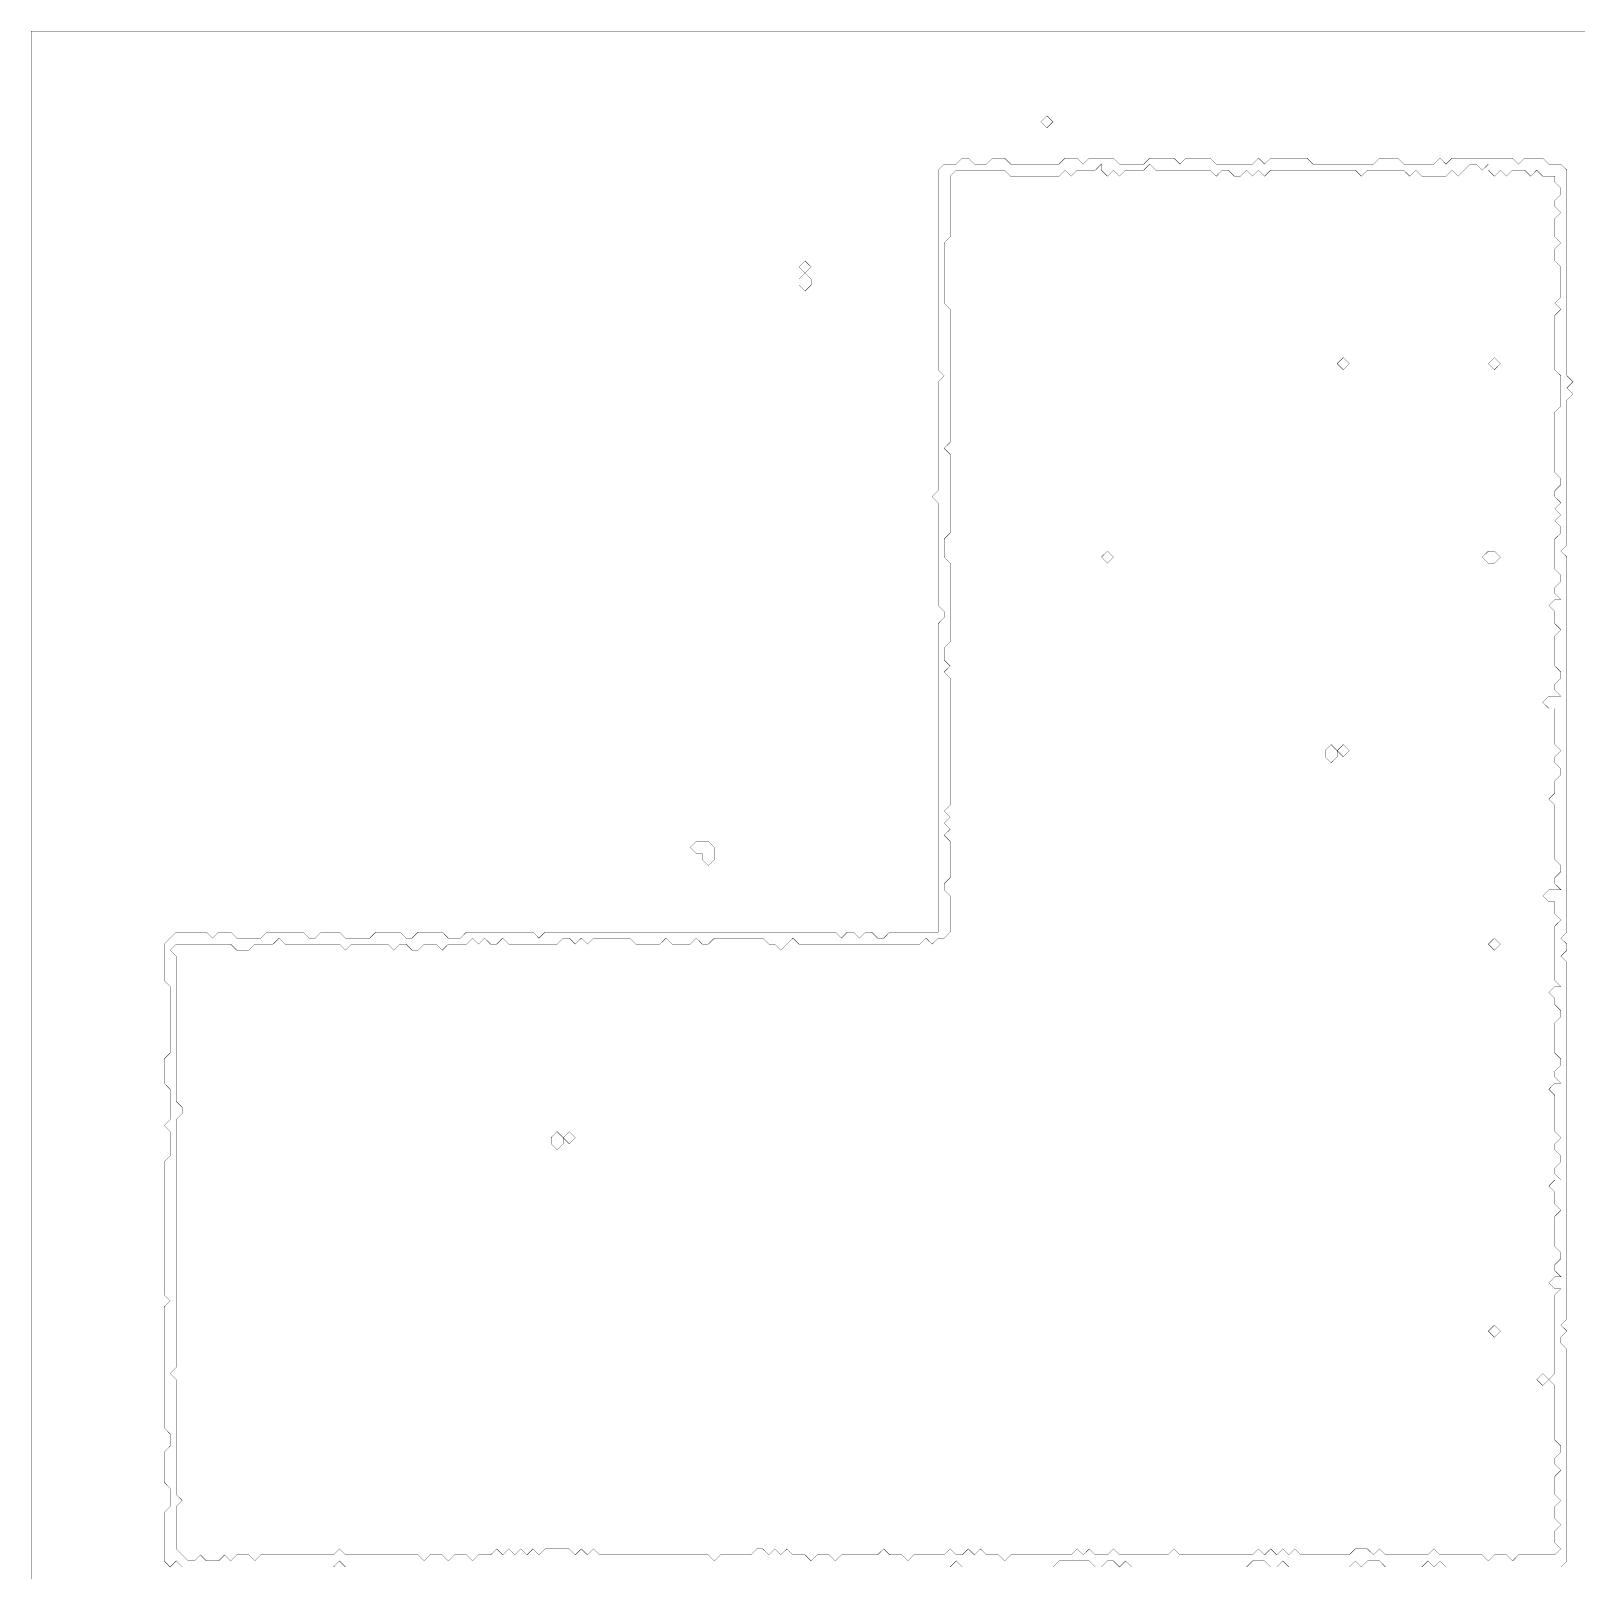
# Model space of a CAD drawing. Header units: metres. Extents: x 0 to 5298, y -5298 to 0.
# Drawn here: x 0 to 2654, y -2644 to 0 of the extents above; entities that cross this region are included whole.
import ezdxf

# ---------------------------------------------------------------- set-up
doc = ezdxf.new("R2010")
doc.units = ezdxf.units.M
for name, color, linetype in [('conductor', 1, 'Continuous'), ('dielectric', 8, 'Continuous'), ('substrate', 5, 'Continuous')]:
    doc.layers.add(name, color=color, linetype=linetype)

msp = doc.modelspace()

# ---------------------------------------------------------------- linework, layer by layer
at = {"layer": 'conductor', "const_width": 0.5}
for points in [[(1835, -228.1), (1824.6, -238.4), (1814.3, -238.4), (1803.9, -238.4), (1793.5, -238.4), (1783.2, -248.8), (1772.8, -238.4), (1762.4, -248.8), (1752.1, -248.8), (1741.7, -248.8), (1731.3, -248.8), (1721, -248.8), (1710.6, -248.8), (1700.2, -248.8), (1689.9, -248.8), (1679.5, -248.8), (1669.1, -238.4), (1658.8, -238.4), (1648.4, -238.4), (1638, -238.4), (1627.6, -238.4), (1617.3, -238.4), (1606.9, -238.4), (1596.5, -238.4), (1586.2, -238.4), (1575.8, -248.8), (1575.8, -259.2), (1575.8, -269.5), (1575.8, -279.9), (1575.8, -290.3), (1575.8, -300.6), (1575.8, -311), (1575.8, -321.4), (1575.8, -331.8), (1575.8, -342.1), (1575.8, -352.5), (1565.4, -362.9), (1565.4, -373.2), (1565.4, -383.6), (1565.4, -394), (1565.4, -404.3), (1565.4, -414.7), (1565.4, -425.1), (1565.4, -435.4), (1565.4, -445.8), (1565.4, -456.2), (1565.4, -466.5), (1575.8, -476.9), (1575.8, -487.3), (1575.8, -497.6), (1575.8, -508), (1575.8, -518.4), (1575.8, -528.7), (1575.8, -539.1), (1575.8, -549.5), (1575.8, -559.8), (1575.8, -570.2), (1575.8, -580.6), (1575.8, -590.9), (1575.8, -601.3), (1575.8, -611.7), (1575.8, -622), (1575.8, -632.4), (1575.8, -642.8), (1575.8, -653.1), (1575.8, -663.5), (1575.8, -673.9), (1575.8, -684.2), (1575.8, -694.6), (1575.8, -705), (1565.4, -715.3), (1575.8, -725.7), (1575.8, -736.1), (1575.8, -746.4), (1575.8, -756.8), (1575.8, -767.2), (1575.8, -777.5), (1575.8, -787.9), (1575.8, -798.3), (1575.8, -808.6), (1575.8, -819), (1575.8, -829.4), (1575.8, -839.7), (1575.8, -850.1), (1575.8, -860.5), (1565.4, -870.8), (1565.4, -881.2), (1565.4, -891.6), (1565.4, -901.9), (1575.8, -912.3), (1575.8, -922.7), (1575.8, -933), (1575.8, -943.4), (1575.8, -953.8), (1575.8, -964.1), (1575.8, -974.5), (1575.8, -984.9), (1575.8, -995.2), (1575.8, -1005.6), (1575.8, -1016), (1575.8, -1026.4), (1575.8, -1036.7), (1575.8, -1047.1), (1565.4, -1057.5), (1565.4, -1067.8), (1565.4, -1078.2), (1575.8, -1088.6), (1565.4, -1098.9), (1575.8, -1109.3), (1575.8, -1119.7), (1575.8, -1130), (1575.8, -1140.4), (1575.8, -1150.8), (1575.8, -1161.1), (1575.8, -1171.5), (1575.8, -1181.9), (1575.8, -1192.2), (1575.8, -1202.6), (1575.8, -1213), (1575.8, -1223.3), (1575.8, -1233.7), (1575.8, -1244.1), (1575.8, -1254.4), (1575.8, -1264.8), (1575.8, -1275.2), (1575.8, -1285.5), (1575.8, -1295.9), (1575.8, -1306.3), (1575.8, -1316.6), (1575.8, -1327), (1565.4, -1337.4), (1575.8, -1347.7), (1565.4, -1358.1), (1575.8, -1368.5), (1565.4, -1378.8), (1575.8, -1389.2), (1575.8, -1399.6), (1575.8, -1409.9), (1575.8, -1420.3), (1575.8, -1430.7), (1575.8, -1441), (1575.8, -1451.4), (1565.4, -1461.8), (1565.4, -1472.1), (1575.8, -1482.5), (1575.8, -1492.9), (1575.8, -1503.2), (1575.8, -1513.6), (1575.8, -1524), (1575.8, -1534.3), (1575.8, -1544.7), (1565.4, -1555.1), (1555.1, -1555.1), (1544.7, -1565.4), (1534.3, -1555.1), (1524, -1565.4), (1513.6, -1565.4), (1503.2, -1565.4), (1492.9, -1565.4), (1482.5, -1565.4), (1472.1, -1565.4), (1461.8, -1565.4), (1451.4, -1565.4), (1441, -1565.4), (1430.7, -1565.4), (1420.3, -1565.4), (1409.9, -1565.4), (1399.6, -1565.4), (1389.2, -1565.4), (1378.8, -1565.4), (1368.5, -1565.4), (1358.1, -1565.4), (1347.7, -1565.4), (1337.4, -1565.4), (1327, -1565.4), (1316.6, -1565.4), (1306.3, -1555.1), (1295.9, -1565.4), (1285.5, -1575.8), (1275.2, -1565.4), (1264.8, -1565.4), (1254.4, -1555.1), (1244.1, -1555.1), (1233.7, -1555.1), (1223.3, -1555.1), (1213, -1555.1), (1202.6, -1555.1), (1192.2, -1555.1), (1181.9, -1555.1), (1171.5, -1555.1), (1161.1, -1565.4), (1150.8, -1565.4), (1140.4, -1555.1), (1130, -1565.4), (1119.7, -1565.4), (1109.3, -1565.4), (1098.9, -1565.4), (1088.6, -1555.1), (1078.2, -1565.4), (1067.8, -1565.4), (1057.5, -1565.4), (1047.1, -1565.4), (1036.7, -1565.4), (1026.4, -1555.1), (1016, -1555.1), (1005.6, -1555.1), (995.2, -1555.1), (984.9, -1555.1), (974.5, -1555.1), (964.1, -1555.1), (953.8, -1565.4), (943.4, -1555.1), (933, -1565.4), (922.7, -1555.1), (912.3, -1555.1), (901.9, -1565.4), (891.6, -1565.4), (881.2, -1565.4), (870.8, -1565.4), (860.5, -1565.4), (850.1, -1565.4), (839.7, -1565.4), (829.4, -1565.4), (819, -1565.4), (808.6, -1555.1), (798.3, -1565.4), (787.9, -1565.4), (777.5, -1555.1), (767.2, -1565.4), (756.8, -1555.1), (746.4, -1565.4), (736.1, -1565.4), (725.7, -1565.4), (715.3, -1565.4), (705, -1575.8), (694.6, -1565.4), (684.2, -1565.4), (673.9, -1565.4), (663.5, -1575.8), (653.1, -1575.8), (642.8, -1565.4), (632.4, -1565.4), (622, -1575.8), (611.7, -1565.4), (601.3, -1565.4), (590.9, -1565.4), (580.6, -1565.4), (570.2, -1565.4), (559.8, -1565.4), (549.5, -1565.4), (539.1, -1575.8), (528.7, -1565.4), (518.4, -1565.4), (508, -1565.4), (497.6, -1565.4), (487.3, -1565.4), (476.9, -1565.4), (466.5, -1565.4), (456.2, -1565.4), (445.8, -1565.4), (435.4, -1565.4), (425.1, -1555.1), (414.7, -1565.4), (404.3, -1565.4), (394, -1565.4), (383.6, -1565.4), (373.2, -1575.8), (362.9, -1575.8), (352.5, -1575.8), (342.1, -1565.4), (331.8, -1565.4), (321.4, -1565.4), (311, -1565.4), (300.6, -1565.4), (290.3, -1565.4), (279.9, -1565.4), (269.5, -1565.4), (259.2, -1565.4), (248.8, -1565.4), (238.4, -1575.8), (248.8, -1586.2), (248.8, -1596.5), (248.8, -1606.9), (248.8, -1617.3), (248.8, -1627.6), (248.8, -1638), (248.8, -1648.4), (248.8, -1658.8), (248.8, -1669.1), (248.8, -1679.5), (248.8, -1689.9), (248.8, -1700.2), (248.8, -1710.6), (248.8, -1721), (248.8, -1731.3), (248.8, -1741.7), (248.8, -1752.1), (248.8, -1762.4), (248.8, -1772.8), (248.8, -1783.2), (248.8, -1793.5), (248.8, -1803.9), (248.8, -1814.3), (248.8, -1824.6), (248.8, -1835), (259.2, -1845.4), (259.2, -1855.7), (248.8, -1866.1), (248.8, -1876.5), (248.8, -1886.8), (248.8, -1897.2), (248.8, -1907.6), (248.8, -1917.9), (248.8, -1928.3), (248.8, -1938.7), (248.8, -1949), (248.8, -1959.4), (248.8, -1969.8), (248.8, -1980.1), (248.8, -1990.5), (248.8, -2000.9), (248.8, -2011.2), (248.8, -2021.6), (248.8, -2032), (248.8, -2042.3), (248.8, -2052.7), (248.8, -2063.1), (248.8, -2073.4), (248.8, -2083.8), (248.8, -2094.2), (248.8, -2104.5), (248.8, -2114.9), (248.8, -2125.3), (248.8, -2135.6), (248.8, -2146), (248.8, -2156.4), (248.8, -2166.7), (248.8, -2177.1), (248.8, -2187.5), (248.8, -2197.8), (248.8, -2208.2), (248.8, -2218.6), (248.8, -2228.9), (248.8, -2239.3), (248.8, -2249.7), (248.8, -2260), (248.8, -2270.4), (248.8, -2280.8), (248.8, -2291.1), (238.4, -2301.5), (248.8, -2311.9), (248.8, -2322.2), (248.8, -2332.6), (248.8, -2343), (248.8, -2353.4), (248.8, -2363.7), (248.8, -2374.1), (248.8, -2384.5), (248.8, -2394.8), (248.8, -2405.2), (248.8, -2415.6), (248.8, -2425.9), (248.8, -2436.3), (248.8, -2446.7), (248.8, -2457), (248.8, -2467.4), (248.8, -2477.8), (248.8, -2488.1), (248.8, -2498.5), (248.8, -2508.9), (259.2, -2519.2), (248.8, -2529.6), (248.8, -2540), (248.8, -2550.3), (248.8, -2560.7), (248.8, -2571.1), (248.8, -2581.4), (248.8, -2591.8), (248.8, -2602.2), (259.2, -2612.5), (269.5, -2622.9), (279.9, -2622.9), (290.3, -2612.5), (300.6, -2622.9), (311, -2622.9), (321.4, -2622.9), (331.8, -2612.5), (342.1, -2622.9), (352.5, -2612.5), (362.9, -2612.5), (373.2, -2612.5), (383.6, -2622.9), (394, -2612.5), (404.3, -2612.5), (414.7, -2612.5), (425.1, -2612.5), (435.4, -2612.5), (445.8, -2612.5), (456.2, -2612.5), (466.5, -2612.5), (476.9, -2612.5), (487.3, -2612.5), (497.6, -2612.5), (508, -2612.5), (518.4, -2612.5), (528.7, -2602.2), (539.1, -2612.5), (549.5, -2612.5), (559.8, -2612.5), (570.2, -2612.5), (580.6, -2612.5), (590.9, -2612.5), (601.3, -2612.5), (611.7, -2612.5), (622, -2612.5), (632.4, -2612.5), (642.8, -2612.5), (653.1, -2612.5), (663.5, -2612.5), (673.9, -2622.9), (684.2, -2612.5), (694.6, -2612.5), (705, -2612.5), (715.3, -2622.9), (725.7, -2612.5), (736.1, -2612.5), (746.4, -2612.5), (756.8, -2622.9), (767.2, -2612.5), (777.5, -2612.5), (787.9, -2612.5), (798.3, -2602.2), (808.6, -2612.5), (819, -2602.2), (829.4, -2612.5), (839.7, -2602.2), (850.1, -2612.5), (860.5, -2602.2), (870.8, -2612.5), (881.2, -2602.2), (891.6, -2602.2), (901.9, -2602.2), (912.3, -2602.2), (922.7, -2602.2), (933, -2612.5), (943.4, -2602.2), (953.8, -2612.5), (964.1, -2602.2), (974.5, -2612.5), (984.9, -2612.5), (995.2, -2612.5), (1005.6, -2612.5), (1016, -2612.5), (1026.4, -2612.5), (1036.7, -2612.5), (1047.1, -2612.5), (1057.5, -2612.5), (1067.8, -2612.5), (1078.2, -2612.5), (1088.6, -2612.5), (1098.9, -2612.5), (1109.3, -2612.5), (1119.7, -2612.5), (1130, -2612.5), (1140.4, -2612.5), (1150.8, -2612.5), (1161.1, -2612.5), (1171.5, -2622.9), (1181.9, -2612.5), (1192.2, -2612.5), (1202.6, -2612.5), (1213, -2612.5), (1223.3, -2612.5), (1233.7, -2612.5), (1244.1, -2602.2), (1254.4, -2602.2), (1264.8, -2612.5), (1275.2, -2602.2), (1285.5, -2612.5), (1295.9, -2602.2), (1306.3, -2612.5), (1316.6, -2612.5), (1327, -2612.5), (1337.4, -2622.9), (1347.7, -2612.5), (1358.1, -2612.5), (1368.5, -2612.5), (1378.8, -2622.9), (1389.2, -2612.5), (1399.6, -2612.5), (1409.9, -2612.5), (1420.3, -2612.5), (1430.7, -2612.5), (1441, -2612.5), (1451.4, -2612.5), (1461.8, -2602.2), (1472.1, -2612.5), (1482.5, -2612.5), (1492.9, -2612.5), (1503.2, -2622.9), (1513.6, -2612.5), (1524, -2612.5), (1534.3, -2612.5), (1544.7, -2612.5), (1555.1, -2612.5), (1565.4, -2612.5), (1575.8, -2602.2), (1586.2, -2612.5), (1596.5, -2612.5), (1606.9, -2602.2), (1617.3, -2612.5), (1627.6, -2602.2), (1638, -2612.5), (1648.4, -2612.5), (1658.8, -2612.5), (1669.1, -2622.9), (1679.5, -2612.5), (1689.9, -2612.5), (1700.2, -2612.5), (1710.6, -2612.5), (1721, -2612.5), (1731.3, -2612.5), (1741.7, -2612.5), (1752.1, -2612.5), (1762.4, -2612.5), (1772.8, -2612.5), (1783.2, -2612.5), (1793.5, -2602.2), (1803.9, -2612.5), (1814.3, -2602.2), (1824.6, -2612.5), (1835, -2612.5), (1845.4, -2612.5), (1855.7, -2602.2), (1866.1, -2612.5), (1876.5, -2612.5), (1886.8, -2612.5), (1897.2, -2612.5), (1907.6, -2612.5), (1917.9, -2612.5), (1928.3, -2612.5), (1938.7, -2612.5), (1949, -2612.5), (1959.4, -2602.2), (1969.8, -2612.5), (1980.1, -2612.5), (1990.5, -2612.5), (2000.9, -2612.5), (2011.2, -2612.5), (2021.6, -2612.5), (2032, -2612.5), (2042.3, -2612.5), (2052.7, -2612.5), (2063.1, -2612.5), (2073.4, -2612.5), (2083.8, -2612.5), (2094.2, -2612.5), (2104.5, -2602.2), (2114.9, -2612.5), (2125.3, -2602.2), (2135.6, -2612.5), (2146, -2602.2), (2156.4, -2612.5), (2166.7, -2602.2), (2177.1, -2612.5), (2187.5, -2612.5), (2197.8, -2612.5), (2208.2, -2612.5), (2218.6, -2612.5), (2228.9, -2612.5), (2239.3, -2612.5), (2249.7, -2612.5), (2260, -2612.5), (2270.4, -2602.2), (2280.8, -2602.2), (2291.1, -2602.2), (2301.5, -2612.5), (2311.9, -2602.2), (2322.2, -2612.5), (2332.6, -2612.5), (2343, -2612.5), (2353.4, -2612.5), (2363.7, -2612.5), (2374.1, -2612.5), (2384.5, -2612.5), (2394.8, -2612.5), (2405.2, -2602.2), (2415.6, -2612.5), (2425.9, -2612.5), (2436.3, -2612.5), (2446.7, -2612.5), (2457, -2612.5), (2467.4, -2612.5), (2477.8, -2612.5), (2488.1, -2612.5), (2498.5, -2622.9), (2508.9, -2612.5), (2519.2, -2612.5), (2529.6, -2612.5), (2540, -2622.9), (2550.3, -2612.5), (2560.7, -2612.5), (2571.1, -2612.5), (2581.4, -2612.5), (2591.8, -2612.5), (2602.2, -2612.5), (2612.5, -2612.5), (2622.9, -2602.2), (2612.5, -2591.8), (2612.5, -2581.4), (2612.5, -2571.1), (2622.9, -2560.7), (2612.5, -2550.3), (2612.5, -2540), (2612.5, -2529.6), (2622.9, -2519.2), (2612.5, -2508.9), (2612.5, -2498.5), (2612.5, -2488.1), (2612.5, -2477.8), (2622.9, -2467.4), (2612.5, -2457), (2612.5, -2446.7), (2622.9, -2436.3), (2622.9, -2425.9), (2612.5, -2415.6), (2612.5, -2405.2), (2612.5, -2394.8), (2612.5, -2384.5), (2612.5, -2374.1), (2612.5, -2363.7), (2612.5, -2353.4), (2612.5, -2343), (2612.5, -2332.6), (2612.5, -2322.2), (2602.2, -2311.9), (2612.5, -2301.5), (2612.5, -2291.1), (2612.5, -2280.8), (2612.5, -2270.4), (2612.5, -2260), (2612.5, -2249.7), (2612.5, -2239.3), (2612.5, -2228.9), (2612.5, -2218.6), (2612.5, -2208.2), (2612.5, -2197.8), (2612.5, -2187.5), (2612.5, -2177.1), (2612.5, -2166.7), (2622.9, -2156.4), (2612.5, -2156.4), (2602.2, -2146), (2612.5, -2135.6), (2622.9, -2135.6), (2612.5, -2125.3), (2612.5, -2114.9), (2622.9, -2104.5), (2622.9, -2094.2), (2612.5, -2083.8), (2612.5, -2073.4), (2612.5, -2063.1), (2612.5, -2052.7), (2612.5, -2042.3), (2612.5, -2032), (2622.9, -2021.6), (2612.5, -2011.2), (2612.5, -2000.9), (2612.5, -1990.5), (2602.2, -1980.1), (2612.5, -1969.8), (2622.9, -1969.8), (2612.5, -1959.4), (2612.5, -1949), (2622.9, -1938.7), (2622.9, -1928.3), (2612.5, -1917.9), (2612.5, -1907.6), (2622.9, -1897.2), (2612.5, -1886.8), (2612.5, -1876.5), (2612.5, -1866.1), (2612.5, -1855.7), (2612.5, -1845.4), (2612.5, -1835), (2612.5, -1824.6), (2602.2, -1814.3), (2612.5, -1803.9), (2622.9, -1803.9), (2612.5, -1793.5), (2612.5, -1783.2), (2622.9, -1772.8), (2622.9, -1762.4), (2612.5, -1752.1), (2612.5, -1741.7), (2612.5, -1731.3), (2612.5, -1721), (2612.5, -1710.6), (2612.5, -1700.2), (2622.9, -1689.9), (2622.9, -1679.5), (2612.5, -1669.1), (2612.5, -1658.8), (2602.2, -1648.4), (2612.5, -1638), (2622.9, -1638), (2612.5, -1627.6), (2612.5, -1617.3), (2612.5, -1606.9), (2612.5, -1596.5), (2612.5, -1586.2), (2612.5, -1575.8), (2612.5, -1565.4), (2612.5, -1555.1), (2612.5, -1544.7), (2612.5, -1534.3), (2622.9, -1524), (2612.5, -1513.6), (2612.5, -1503.2), (2612.5, -1492.9), (2602.2, -1492.9), (2591.8, -1482.5), (2602.2, -1472.1), (2612.5, -1472.1), (2622.9, -1472.1), (2612.5, -1461.8), (2612.5, -1451.4), (2622.9, -1441), (2622.9, -1430.7), (2612.5, -1420.3), (2612.5, -1409.9), (2612.5, -1399.6), (2612.5, -1389.2), (2612.5, -1378.8), (2612.5, -1368.5), (2612.5, -1358.1), (2612.5, -1347.7), (2612.5, -1337.4), (2612.5, -1327), (2602.2, -1316.6), (2612.5, -1306.3), (2612.5, -1295.9), (2612.5, -1285.5), (2622.9, -1275.2), (2622.9, -1264.8), (2612.5, -1254.4), (2612.5, -1244.1), (2622.9, -1233.7), (2612.5, -1223.3), (2612.5, -1213), (2612.5, -1202.6), (2612.5, -1192.2), (2612.5, -1181.9), (2612.5, -1171.5), (2612.5, -1161.1), (2602.2, -1161.1), (2591.8, -1150.8), (2602.2, -1140.4), (2612.5, -1140.4), (2622.9, -1140.4), (2612.5, -1130), (2612.5, -1119.7), (2622.9, -1109.3), (2622.9, -1098.9), (2612.5, -1088.6), (2612.5, -1078.2), (2612.5, -1067.8), (2612.5, -1057.5), (2612.5, -1047.1), (2612.5, -1036.7), (2622.9, -1026.4), (2612.5, -1016), (2612.5, -1005.6), (2612.5, -995.2), (2602.2, -984.9), (2612.5, -974.5), (2622.9, -974.5), (2612.5, -964.1), (2612.5, -953.8), (2622.9, -943.4), (2622.9, -933), (2612.5, -922.7), (2612.5, -912.3), (2612.5, -901.9), (2612.5, -891.6), (2612.5, -881.2), (2612.5, -870.8), (2622.9, -860.5), (2622.9, -850.1), (2612.5, -839.7), (2622.9, -829.4), (2612.5, -819), (2622.9, -808.6), (2612.5, -798.3), (2612.5, -787.9), (2622.9, -777.5), (2622.9, -767.2), (2612.5, -756.8), (2612.5, -746.4), (2612.5, -736.1), (2612.5, -725.7), (2612.5, -715.3), (2612.5, -705), (2612.5, -694.6), (2612.5, -684.2), (2612.5, -673.9), (2612.5, -663.5), (2612.5, -653.1), (2622.9, -642.8), (2622.9, -632.4), (2622.9, -622), (2622.9, -611.7), (2622.9, -601.3), (2622.9, -590.9), (2612.5, -580.6), (2612.5, -570.2), (2612.5, -559.8), (2612.5, -549.5), (2612.5, -539.1), (2612.5, -528.7), (2612.5, -518.4), (2612.5, -508), (2612.5, -497.6), (2612.5, -487.3), (2622.9, -476.9), (2612.5, -466.5), (2622.9, -456.2), (2622.9, -445.8), (2622.9, -435.4), (2622.9, -425.1), (2622.9, -414.7), (2622.9, -404.3), (2612.5, -394), (2612.5, -383.6), (2612.5, -373.2), (2622.9, -362.9), (2612.5, -352.5), (2612.5, -342.1), (2612.5, -331.8), (2612.5, -321.4), (2622.9, -311), (2612.5, -300.6), (2612.5, -290.3), (2622.9, -279.9), (2622.9, -269.5), (2612.5, -259.2), (2612.5, -248.8), (2602.2, -248.8), (2591.8, -248.8), (2581.4, -238.4), (2571.1, -248.8), (2560.7, -238.4), (2550.3, -238.4), (2540, -238.4), (2529.6, -248.8), (2519.2, -238.4), (2508.9, -248.8), (2498.5, -238.4), (2498.5, -228.1), (2488.1, -238.4), (2477.8, -228.1), (2467.4, -228.1), (2457, -238.4), (2446.7, -248.8), (2436.3, -238.4), (2425.9, -248.8), (2415.6, -248.8), (2405.2, -248.8), (2394.8, -248.8), (2384.5, -248.8), (2374.1, -238.4), (2363.7, -248.8), (2353.4, -238.4), (2343, -238.4), (2332.6, -238.4), (2322.2, -238.4), (2311.9, -238.4), (2301.5, -238.4), (2291.1, -238.4), (2280.8, -248.8), (2270.4, -238.4), (2260, -238.4), (2249.7, -238.4), (2239.3, -238.4), (2228.9, -238.4), (2218.6, -238.4), (2208.2, -238.4), (2197.8, -238.4), (2187.5, -238.4), (2177.1, -238.4), (2166.7, -238.4), (2156.4, -238.4), (2146, -238.4), (2135.6, -238.4), (2125.3, -238.4), (2114.9, -248.8), (2104.5, -238.4), (2094.2, -248.8), (2083.8, -238.4), (2073.4, -248.8), (2063.1, -248.8), (2052.7, -238.4), (2042.3, -238.4), (2032, -248.8), (2021.6, -238.4), (2011.2, -238.4), (2000.9, -238.4), (1990.5, -238.4), (1980.1, -238.4), (1969.8, -238.4), (1959.4, -238.4), (1949, -238.4), (1938.7, -238.4), (1928.3, -238.4), (1917.9, -228.1), (1907.6, -238.4), (1897.2, -238.4), (1886.8, -238.4), (1876.5, -238.4), (1866.1, -248.8), (1855.7, -238.4), (1845.4, -248.8), (1835, -238.4)], [(2239.3, -570.2), (2249.7, -559.8), (2260, -570.2), (2249.7, -580.6)], [(2498.5, -570.2), (2508.9, -559.8), (2519.2, -570.2), (2508.9, -580.6)], [(1835, -901.9), (1845.4, -891.6), (1855.7, -901.9), (1845.4, -912.3)], [(2488.1, -901.9), (2498.5, -891.6), (2508.9, -891.6), (2519.2, -901.9), (2508.9, -912.3), (2498.5, -912.3)], [(2218.6, -1233.7), (2228.9, -1223.3), (2239.3, -1233.7), (2239.3, -1244.1), (2228.9, -1254.4), (2218.6, -1244.1)], [(2239.3, -1233.7), (2249.7, -1223.3), (2260, -1233.7), (2249.7, -1244.1)], [(2498.5, -1565.4), (2508.9, -1555.1), (2519.2, -1565.4), (2508.9, -1575.8)], [(891.6, -1897.2), (901.9, -1886.8), (912.3, -1897.2), (912.3, -1907.6), (901.9, -1917.9), (891.6, -1907.6)], [(912.3, -1897.2), (922.7, -1886.8), (933, -1897.2), (922.7, -1907.6)], [(2498.5, -2228.9), (2508.9, -2218.6), (2519.2, -2228.9), (2508.9, -2239.3)], [(2581.4, -2311.9), (2591.8, -2301.5), (2602.2, -2311.9), (2591.8, -2322.2)]]:
    msp.add_lwpolyline(points, close=True, dxfattribs=at)
at = {"layer": 'dielectric', "const_width": 0.5}
msp.add_lwpolyline([(2622.9, -891.6)], close=True, dxfattribs=at)
at = {"layer": 'substrate', "const_width": 0.5}
msp.add_lwpolyline([(2664.4, 0), (2654, 0), (2643.6, 0), (2633.3, 0), (2622.9, 0), (2612.5, 0), (2602.2, 0), (2591.8, 0), (2581.4, 0), (2571.1, 0), (2560.7, 0), (2550.3, 0), (2540, 0), (2529.6, 0), (2519.2, 0), (2508.9, 0), (2498.5, 0), (2488.1, 0), (2477.8, 0), (2467.4, 0), (2457, 0), (2446.7, 0), (2436.3, 0), (2425.9, 0), (2415.6, 0), (2405.2, 0), (2394.8, 0), (2384.5, 0), (2374.1, 0), (2363.7, 0), (2353.4, 0), (2343, 0), (2332.6, 0), (2322.2, 0), (2311.9, 0), (2301.5, 0), (2291.1, 0), (2280.8, 0), (2270.4, 0), (2260, 0), (2249.7, 0), (2239.3, 0), (2228.9, 0), (2218.6, 0), (2208.2, 0), (2197.8, 0), (2187.5, 0), (2177.1, 0), (2166.7, 0), (2156.4, 0), (2146, 0), (2135.6, 0), (2125.3, 0), (2114.9, 0), (2104.5, 0), (2094.2, 0), (2083.8, 0), (2073.4, 0), (2063.1, 0), (2052.7, 0), (2042.3, 0), (2032, 0), (2021.6, 0), (2011.2, 0), (2000.9, 0), (1990.5, 0), (1980.1, 0), (1969.8, 0), (1959.4, 0), (1949, 0), (1938.7, 0), (1928.3, 0), (1917.9, 0), (1907.6, 0), (1897.2, 0), (1886.8, 0), (1876.5, 0), (1866.1, 0), (1855.7, 0), (1845.4, 0), (1835, 0), (1824.6, 0), (1814.3, 0), (1803.9, 0), (1793.5, 0), (1783.2, 0), (1772.8, 0), (1762.4, 0), (1752.1, 0), (1741.7, 0), (1731.3, 0), (1721, 0), (1710.6, 0), (1700.2, 0), (1689.9, 0), (1679.5, 0), (1669.1, 0), (1658.8, 0), (1648.4, 0), (1638, 0), (1627.6, 0), (1617.3, 0), (1606.9, 0), (1596.5, 0), (1586.2, 0), (1575.8, 0), (1565.4, 0), (1555.1, 0), (1544.7, 0), (1534.3, 0), (1524, 0), (1513.6, 0), (1503.2, 0), (1492.9, 0), (1482.5, 0), (1472.1, 0), (1461.8, 0), (1451.4, 0), (1441, 0), (1430.7, 0), (1420.3, 0), (1409.9, 0), (1399.6, 0), (1389.2, 0), (1378.8, 0), (1368.5, 0), (1358.1, 0), (1347.7, 0), (1337.4, 0), (1327, 0), (1316.6, 0), (1306.3, 0), (1295.9, 0), (1285.5, 0), (1275.2, 0), (1264.8, 0), (1254.4, 0), (1244.1, 0), (1233.7, 0), (1223.3, 0), (1213, 0), (1202.6, 0), (1192.2, 0), (1181.9, 0), (1171.5, 0), (1161.1, 0), (1150.8, 0), (1140.4, 0), (1130, 0), (1119.7, 0), (1109.3, 0), (1098.9, 0), (1088.6, 0), (1078.2, 0), (1067.8, 0), (1057.5, 0), (1047.1, 0), (1036.7, 0), (1026.4, 0), (1016, 0), (1005.6, 0), (995.2, 0), (984.9, 0), (974.5, 0), (964.1, 0), (953.8, 0), (943.4, 0), (933, 0), (922.7, 0), (912.3, 0), (901.9, 0), (891.6, 0), (881.2, 0), (870.8, 0), (860.5, 0), (850.1, 0), (839.7, 0), (829.4, 0), (819, 0), (808.6, 0), (798.3, 0), (787.9, 0), (777.5, 0), (767.2, 0), (756.8, 0), (746.4, 0), (736.1, 0), (725.7, 0), (715.3, 0), (705, 0), (694.6, 0), (684.2, 0), (673.9, 0), (663.5, 0), (653.1, 0), (642.8, 0), (632.4, 0), (622, 0), (611.7, 0), (601.3, 0), (590.9, 0), (580.6, 0), (570.2, 0), (559.8, 0), (549.5, 0), (539.1, 0), (528.7, 0), (518.4, 0), (508, 0), (497.6, 0), (487.3, 0), (476.9, 0), (466.5, 0), (456.2, 0), (445.8, 0), (435.4, 0), (425.1, 0), (414.7, 0), (404.3, 0), (394, 0), (383.6, 0), (373.2, 0), (362.9, 0), (352.5, 0), (342.1, 0), (331.8, 0), (321.4, 0), (311, 0), (300.6, 0), (290.3, 0), (279.9, 0), (269.5, 0), (259.2, 0), (248.8, 0), (238.4, 0), (228.1, 0), (217.7, 0), (207.3, 0), (197, 0), (186.6, 0), (176.2, 0), (165.9, 0), (155.5, 0), (145.1, 0), (134.8, 0), (124.4, 0), (114, 0), (103.7, 0), (93.3, 0), (82.9, 0), (72.6, 0), (62.2, 0), (51.8, 0), (41.5, 0), (31.1, 0), (20.7, 0), (10.4, 0), (0, 0), (0, -10.4), (0, -20.7), (0, -31.1), (0, -41.5), (0, -51.8), (0, -62.2), (0, -72.6), (0, -82.9), (0, -93.3), (0, -103.7), (0, -114), (0, -124.4), (0, -134.8), (0, -145.1), (0, -155.5), (0, -165.9), (0, -176.2), (0, -186.6), (0, -197), (0, -207.3), (0, -217.7), (0, -228.1), (0, -238.4), (0, -248.8), (0, -259.2), (0, -269.5), (0, -279.9), (0, -290.3), (0, -300.6), (0, -311), (0, -321.4), (0, -331.8), (0, -342.1), (0, -352.5), (0, -362.9), (0, -373.2), (0, -383.6), (0, -394), (0, -404.3), (0, -414.7), (0, -425.1), (0, -435.4), (0, -445.8), (0, -456.2), (0, -466.5), (0, -476.9), (0, -487.3), (0, -497.6), (0, -508), (0, -518.4), (0, -528.7), (0, -539.1), (0, -549.5), (0, -559.8), (0, -570.2), (0, -580.6), (0, -590.9), (0, -601.3), (0, -611.7), (0, -622), (0, -632.4), (0, -642.8), (0, -653.1), (0, -663.5), (0, -673.9), (0, -684.2), (0, -694.6), (0, -705), (0, -715.3), (0, -725.7), (0, -736.1), (0, -746.4), (0, -756.8), (0, -767.2), (0, -777.5), (0, -787.9), (0, -798.3), (0, -808.6), (0, -819), (0, -829.4), (0, -839.7), (0, -850.1), (0, -860.5), (0, -870.8), (0, -881.2), (0, -891.6), (0, -901.9), (0, -912.3), (0, -922.7), (0, -933), (0, -943.4), (0, -953.8), (0, -964.1), (0, -974.5), (0, -984.9), (0, -995.2), (0, -1005.6), (0, -1016), (0, -1026.4), (0, -1036.7), (0, -1047.1), (0, -1057.5), (0, -1067.8), (0, -1078.2), (0, -1088.6), (0, -1098.9), (0, -1109.3), (0, -1119.7), (0, -1130), (0, -1140.4), (0, -1150.8), (0, -1161.1), (0, -1171.5), (0, -1181.9), (0, -1192.2), (0, -1202.6), (0, -1213), (0, -1223.3), (0, -1233.7), (0, -1244.1), (0, -1254.4), (0, -1264.8), (0, -1275.2), (0, -1285.5), (0, -1295.9), (0, -1306.3), (0, -1316.6), (0, -1327), (0, -1337.4), (0, -1347.7), (0, -1358.1), (0, -1368.5), (0, -1378.8), (0, -1389.2), (0, -1399.6), (0, -1409.9), (0, -1420.3), (0, -1430.7), (0, -1441), (0, -1451.4), (0, -1461.8), (0, -1472.1), (0, -1482.5), (0, -1492.9), (0, -1503.2), (0, -1513.6), (0, -1524), (0, -1534.3), (0, -1544.7), (0, -1555.1), (0, -1565.4), (0, -1575.8), (0, -1586.2), (0, -1596.5), (0, -1606.9), (0, -1617.3), (0, -1627.6), (0, -1638), (0, -1648.4), (0, -1658.8), (0, -1669.1), (0, -1679.5), (0, -1689.9), (0, -1700.2), (0, -1710.6), (0, -1721), (0, -1731.3), (0, -1741.7), (0, -1752.1), (0, -1762.4), (0, -1772.8), (0, -1783.2), (0, -1793.5), (0, -1803.9), (0, -1814.3), (0, -1824.6), (0, -1835), (0, -1845.4), (0, -1855.7), (0, -1866.1), (0, -1876.5), (0, -1886.8), (0, -1897.2), (0, -1907.6), (0, -1917.9), (0, -1928.3), (0, -1938.7), (0, -1949), (0, -1959.4), (0, -1969.8), (0, -1980.1), (0, -1990.5), (0, -2000.9), (0, -2011.2), (0, -2021.6), (0, -2032), (0, -2042.3), (0, -2052.7), (0, -2063.1), (0, -2073.4), (0, -2083.8), (0, -2094.2), (0, -2104.5), (0, -2114.9), (0, -2125.3), (0, -2135.6), (0, -2146), (0, -2156.4), (0, -2166.7), (0, -2177.1), (0, -2187.5), (0, -2197.8), (0, -2208.2), (0, -2218.6), (0, -2228.9), (0, -2239.3), (0, -2249.7), (0, -2260), (0, -2270.4), (0, -2280.8), (0, -2291.1), (0, -2301.5), (0, -2311.9), (0, -2322.2), (0, -2332.6), (0, -2343), (0, -2353.4), (0, -2363.7), (0, -2374.1), (0, -2384.5), (0, -2394.8), (0, -2405.2), (0, -2415.6), (0, -2425.9), (0, -2436.3), (0, -2446.7), (0, -2457), (0, -2467.4), (0, -2477.8), (0, -2488.1), (0, -2498.5), (0, -2508.9), (0, -2519.2), (0, -2529.6), (0, -2540), (0, -2550.3), (0, -2560.7), (0, -2571.1), (0, -2581.4), (0, -2591.8), (0, -2602.2), (0, -2612.5), (0, -2622.9), (0, -2633.3), (0, -2643.6), (0, -2654)], dxfattribs=at)
for points in [[(1731.3, -155.5), (1741.7, -145.1), (1752.1, -155.5), (1741.7, -165.9)], [(1586.2, -228.1), (1596.5, -217.7), (1606.9, -217.7), (1617.3, -228.1), (1627.6, -228.1), (1638, -228.1), (1648.4, -217.7), (1658.8, -217.7), (1669.1, -217.7), (1679.5, -228.1), (1689.9, -228.1), (1700.2, -228.1), (1710.6, -228.1), (1721, -228.1), (1731.3, -228.1), (1741.7, -228.1), (1752.1, -228.1), (1762.4, -228.1), (1772.8, -217.7), (1783.2, -217.7), (1793.5, -217.7), (1803.9, -228.1), (1814.3, -217.7), (1824.6, -217.7), (1835, -217.7), (1845.4, -217.7), (1855.7, -217.7), (1866.1, -228.1), (1876.5, -228.1), (1886.8, -228.1), (1897.2, -228.1), (1907.6, -228.1), (1917.9, -217.7), (1928.3, -217.7), (1938.7, -217.7), (1949, -217.7), (1959.4, -217.7), (1969.8, -228.1), (1980.1, -217.7), (1990.5, -217.7), (2000.9, -217.7), (2011.2, -217.7), (2021.6, -217.7), (2032, -228.1), (2042.3, -228.1), (2052.7, -228.1), (2063.1, -228.1), (2073.4, -228.1), (2083.8, -228.1), (2094.2, -228.1), (2104.5, -217.7), (2114.9, -228.1), (2125.3, -217.7), (2135.6, -217.7), (2146, -217.7), (2156.4, -217.7), (2166.7, -217.7), (2177.1, -217.7), (2187.5, -217.7), (2197.8, -228.1), (2208.2, -228.1), (2218.6, -228.1), (2228.9, -228.1), (2239.3, -228.1), (2249.7, -228.1), (2260, -228.1), (2270.4, -228.1), (2280.8, -228.1), (2291.1, -228.1), (2301.5, -228.1), (2311.9, -217.7), (2322.2, -217.7), (2332.6, -217.7), (2343, -217.7), (2353.4, -228.1), (2363.7, -228.1), (2374.1, -228.1), (2384.5, -228.1), (2394.8, -228.1), (2405.2, -228.1), (2415.6, -217.7), (2425.9, -228.1), (2436.3, -217.7), (2446.7, -217.7), (2457, -217.7), (2467.4, -217.7), (2477.8, -217.7), (2488.1, -217.7), (2498.5, -217.7), (2508.9, -217.7), (2519.2, -217.7), (2529.6, -217.7), (2540, -217.7), (2550.3, -228.1), (2560.7, -217.7), (2571.1, -217.7), (2581.4, -217.7), (2591.8, -217.7), (2602.2, -228.1), (2612.5, -228.1), (2622.9, -228.1), (2633.3, -238.4), (2633.3, -248.8), (2633.3, -259.2), (2633.3, -269.5), (2633.3, -279.9), (2633.3, -290.3), (2633.3, -300.6), (2633.3, -311), (2633.3, -321.4), (2633.3, -331.8), (2633.3, -342.1), (2633.3, -352.5), (2633.3, -362.9), (2633.3, -373.2), (2633.3, -383.6), (2633.3, -394), (2633.3, -404.3), (2633.3, -414.7), (2633.3, -425.1), (2633.3, -435.4), (2633.3, -445.8), (2633.3, -456.2), (2633.3, -466.5), (2633.3, -476.9), (2633.3, -487.3), (2633.3, -497.6), (2633.3, -508), (2633.3, -518.4), (2633.3, -528.7), (2633.3, -539.1), (2633.3, -549.5), (2633.3, -559.8), (2633.3, -570.2), (2633.3, -580.6), (2633.3, -590.9), (2643.6, -601.3), (2633.3, -611.7), (2643.6, -622), (2633.3, -632.4), (2633.3, -642.8), (2633.3, -653.1), (2633.3, -663.5), (2633.3, -673.9), (2633.3, -684.2), (2633.3, -694.6), (2633.3, -705), (2633.3, -715.3), (2633.3, -725.7), (2633.3, -736.1), (2633.3, -746.4), (2633.3, -756.8), (2633.3, -767.2), (2633.3, -777.5), (2633.3, -787.9), (2633.3, -798.3), (2633.3, -808.6), (2633.3, -819), (2633.3, -829.4), (2633.3, -839.7), (2633.3, -850.1), (2633.3, -860.5), (2633.3, -870.8), (2633.3, -881.2), (2622.9, -891.6), (2633.3, -901.9), (2633.3, -912.3), (2633.3, -922.7), (2633.3, -933), (2633.3, -943.4), (2633.3, -953.8), (2633.3, -964.1), (2633.3, -974.5), (2633.3, -984.9), (2633.3, -995.2), (2633.3, -1005.6), (2633.3, -1016), (2633.3, -1026.4), (2633.3, -1036.7), (2633.3, -1047.1), (2633.3, -1057.5), (2633.3, -1067.8), (2633.3, -1078.2), (2633.3, -1088.6), (2633.3, -1098.9), (2633.3, -1109.3), (2633.3, -1119.7), (2633.3, -1130), (2633.3, -1140.4), (2633.3, -1150.8), (2633.3, -1161.1), (2633.3, -1171.5), (2633.3, -1181.9), (2633.3, -1192.2), (2633.3, -1202.6), (2633.3, -1213), (2633.3, -1223.3), (2633.3, -1233.7), (2633.3, -1244.1), (2633.3, -1254.4), (2633.3, -1264.8), (2633.3, -1275.2), (2633.3, -1285.5), (2633.3, -1295.9), (2633.3, -1306.3), (2633.3, -1316.6), (2633.3, -1327), (2633.3, -1337.4), (2633.3, -1347.7), (2633.3, -1358.1), (2633.3, -1368.5), (2633.3, -1378.8), (2633.3, -1389.2), (2633.3, -1399.6), (2633.3, -1409.9), (2633.3, -1420.3), (2633.3, -1430.7), (2633.3, -1441), (2633.3, -1451.4), (2633.3, -1461.8), (2633.3, -1472.1), (2633.3, -1482.5), (2633.3, -1492.9), (2633.3, -1503.2), (2633.3, -1513.6), (2633.3, -1524), (2633.3, -1534.3), (2633.3, -1544.7), (2622.9, -1555.1), (2633.3, -1565.4), (2633.3, -1575.8), (2622.9, -1586.2), (2633.3, -1596.5), (2633.3, -1606.9), (2633.3, -1617.3), (2633.3, -1627.6), (2633.3, -1638), (2633.3, -1648.4), (2633.3, -1658.8), (2633.3, -1669.1), (2633.3, -1679.5), (2633.3, -1689.9), (2633.3, -1700.2), (2633.3, -1710.6), (2633.3, -1721), (2633.3, -1731.3), (2633.3, -1741.7), (2633.3, -1752.1), (2633.3, -1762.4), (2633.3, -1772.8), (2633.3, -1783.2), (2633.3, -1793.5), (2633.3, -1803.9), (2633.3, -1814.3), (2633.3, -1824.6), (2633.3, -1835), (2633.3, -1845.4), (2633.3, -1855.7), (2633.3, -1866.1), (2633.3, -1876.5), (2633.3, -1886.8), (2633.3, -1897.2), (2633.3, -1907.6), (2633.3, -1917.9), (2633.3, -1928.3), (2633.3, -1938.7), (2633.3, -1949), (2633.3, -1959.4), (2633.3, -1969.8), (2633.3, -1980.1), (2633.3, -1990.5), (2633.3, -2000.9), (2633.3, -2011.2), (2633.3, -2021.6), (2633.3, -2032), (2633.3, -2042.3), (2633.3, -2052.7), (2633.3, -2063.1), (2633.3, -2073.4), (2633.3, -2083.8), (2633.3, -2094.2), (2633.3, -2104.5), (2633.3, -2114.9), (2633.3, -2125.3), (2633.3, -2135.6), (2633.3, -2146), (2633.3, -2156.4), (2633.3, -2166.7), (2633.3, -2177.1), (2633.3, -2187.5), (2633.3, -2197.8), (2633.3, -2208.2), (2622.9, -2218.6), (2633.3, -2228.9), (2622.9, -2239.3), (2622.9, -2249.7), (2633.3, -2260), (2633.3, -2270.4), (2633.3, -2280.8), (2633.3, -2291.1), (2633.3, -2301.5), (2633.3, -2311.9), (2633.3, -2322.2), (2633.3, -2332.6), (2633.3, -2343), (2633.3, -2353.4), (2633.3, -2363.7), (2633.3, -2374.1), (2633.3, -2384.5), (2633.3, -2394.8), (2633.3, -2405.2), (2633.3, -2415.6), (2633.3, -2425.9), (2633.3, -2436.3), (2633.3, -2446.7), (2633.3, -2457), (2633.3, -2467.4), (2633.3, -2477.8), (2633.3, -2488.1), (2633.3, -2498.5), (2633.3, -2508.9), (2633.3, -2519.2), (2633.3, -2529.6), (2633.3, -2540), (2633.3, -2550.3), (2633.3, -2560.7), (2633.3, -2571.1), (2633.3, -2581.4), (2633.3, -2591.8), (2633.3, -2602.2), (2633.3, -2612.5), (2633.3, -2622.9), (2622.9, -2633.3), (2612.5, -2633.3), (2602.2, -2633.3), (2591.8, -2633.3), (2581.4, -2633.3), (2571.1, -2633.3), (2560.7, -2633.3), (2550.3, -2633.3), (2540, -2633.3), (2529.6, -2633.3), (2519.2, -2633.3), (2508.9, -2633.3), (2498.5, -2633.3), (2488.1, -2633.3), (2477.8, -2633.3), (2467.4, -2633.3), (2457, -2633.3), (2446.7, -2633.3), (2436.3, -2633.3), (2425.9, -2633.3), (2415.6, -2622.9), (2405.2, -2633.3), (2394.8, -2622.9), (2384.5, -2633.3), (2374.1, -2633.3), (2363.7, -2633.3), (2353.4, -2633.3), (2343, -2633.3), (2332.6, -2633.3), (2322.2, -2633.3), (2311.9, -2622.9), (2301.5, -2622.9), (2291.1, -2622.9), (2280.8, -2633.3), (2270.4, -2622.9), (2260, -2633.3), (2249.7, -2633.3), (2239.3, -2633.3), (2228.9, -2633.3), (2218.6, -2633.3), (2208.2, -2633.3), (2197.8, -2633.3), (2187.5, -2633.3), (2177.1, -2633.3), (2166.7, -2633.3), (2156.4, -2633.3), (2146, -2622.9), (2135.6, -2633.3), (2125.3, -2633.3), (2114.9, -2622.9), (2104.5, -2622.9), (2094.2, -2622.9), (2083.8, -2633.3), (2073.4, -2633.3), (2063.1, -2633.3), (2052.7, -2633.3), (2042.3, -2633.3), (2032, -2633.3), (2021.6, -2633.3), (2011.2, -2633.3), (2000.9, -2633.3), (1990.5, -2633.3), (1980.1, -2633.3), (1969.8, -2633.3), (1959.4, -2633.3), (1949, -2633.3), (1938.7, -2633.3), (1928.3, -2633.3), (1917.9, -2633.3), (1907.6, -2633.3), (1897.2, -2633.3), (1886.8, -2633.3), (1876.5, -2622.9), (1866.1, -2633.3), (1855.7, -2622.9), (1845.4, -2622.9), (1835, -2633.3), (1824.6, -2633.3), (1814.3, -2622.9), (1803.9, -2622.9), (1793.5, -2622.9), (1783.2, -2622.9), (1772.8, -2622.9), (1762.4, -2622.9), (1752.1, -2633.3), (1741.7, -2633.3), (1731.3, -2633.3), (1721, -2633.3), (1710.6, -2633.3), (1700.2, -2633.3), (1689.9, -2633.3), (1679.5, -2633.3), (1669.1, -2633.3), (1658.8, -2633.3), (1648.4, -2633.3), (1638, -2633.3), (1627.6, -2633.3), (1617.3, -2633.3), (1606.9, -2633.3), (1596.5, -2633.3), (1586.2, -2622.9), (1575.8, -2633.3), (1565.4, -2633.3), (1555.1, -2633.3), (1544.7, -2633.3), (1534.3, -2633.3), (1524, -2633.3), (1513.6, -2633.3), (1503.2, -2633.3), (1492.9, -2633.3), (1482.5, -2633.3), (1472.1, -2633.3), (1461.8, -2633.3), (1451.4, -2633.3), (1441, -2633.3), (1430.7, -2633.3), (1420.3, -2633.3), (1409.9, -2633.3), (1399.6, -2633.3), (1389.2, -2633.3), (1378.8, -2633.3), (1368.5, -2633.3), (1358.1, -2633.3), (1347.7, -2633.3), (1337.4, -2633.3), (1327, -2633.3), (1316.6, -2633.3), (1306.3, -2633.3), (1295.9, -2633.3), (1285.5, -2633.3), (1275.2, -2633.3), (1264.8, -2633.3), (1254.4, -2633.3), (1244.1, -2633.3), (1233.7, -2633.3), (1223.3, -2633.3), (1213, -2633.3), (1202.6, -2633.3), (1192.2, -2633.3), (1181.9, -2633.3), (1171.5, -2633.3), (1161.1, -2633.3), (1150.8, -2633.3), (1140.4, -2633.3), (1130, -2633.3), (1119.7, -2633.3), (1109.3, -2633.3), (1098.9, -2633.3), (1088.6, -2633.3), (1078.2, -2633.3), (1067.8, -2633.3), (1057.5, -2633.3), (1047.1, -2633.3), (1036.7, -2633.3), (1026.4, -2633.3), (1016, -2633.3), (1005.6, -2633.3), (995.2, -2633.3), (984.9, -2633.3), (974.5, -2633.3), (964.1, -2633.3), (953.8, -2633.3), (943.4, -2633.3), (933, -2633.3), (922.7, -2633.3), (912.3, -2633.3), (901.9, -2633.3), (891.6, -2633.3), (881.2, -2633.3), (870.8, -2633.3), (860.5, -2633.3), (850.1, -2633.3), (839.7, -2633.3), (829.4, -2633.3), (819, -2633.3), (808.6, -2633.3), (798.3, -2633.3), (787.9, -2633.3), (777.5, -2633.3), (767.2, -2633.3), (756.8, -2633.3), (746.4, -2633.3), (736.1, -2633.3), (725.7, -2633.3), (715.3, -2633.3), (705, -2633.3), (694.6, -2633.3), (684.2, -2633.3), (673.9, -2633.3), (663.5, -2633.3), (653.1, -2633.3), (642.8, -2633.3), (632.4, -2633.3), (622, -2633.3), (611.7, -2633.3), (601.3, -2633.3), (590.9, -2633.3), (580.6, -2633.3), (570.2, -2633.3), (559.8, -2633.3), (549.5, -2633.3), (539.1, -2633.3), (528.7, -2622.9), (518.4, -2633.3), (508, -2633.3), (497.6, -2633.3), (487.3, -2633.3), (476.9, -2633.3), (466.5, -2633.3), (456.2, -2633.3), (445.8, -2633.3), (435.4, -2633.3), (425.1, -2633.3), (414.7, -2633.3), (404.3, -2633.3), (394, -2633.3), (383.6, -2633.3), (373.2, -2633.3), (362.9, -2633.3), (352.5, -2633.3), (342.1, -2633.3), (331.8, -2633.3), (321.4, -2633.3), (311, -2633.3), (300.6, -2633.3), (290.3, -2633.3), (279.9, -2633.3), (269.5, -2633.3), (259.2, -2633.3), (248.8, -2622.9), (238.4, -2633.3), (228.1, -2622.9), (228.1, -2612.5), (228.1, -2602.2), (228.1, -2591.8), (228.1, -2581.4), (228.1, -2571.1), (228.1, -2560.7), (228.1, -2550.3), (228.1, -2540), (238.4, -2529.6), (238.4, -2519.2), (238.4, -2508.9), (238.4, -2498.5), (228.1, -2488.1), (228.1, -2477.8), (228.1, -2467.4), (228.1, -2457), (228.1, -2446.7), (228.1, -2436.3), (238.4, -2425.9), (238.4, -2415.6), (238.4, -2405.2), (228.1, -2394.8), (228.1, -2384.5), (228.1, -2374.1), (228.1, -2363.7), (228.1, -2353.4), (228.1, -2343), (228.1, -2332.6), (228.1, -2322.2), (228.1, -2311.9), (228.1, -2301.5), (228.1, -2291.1), (228.1, -2280.8), (228.1, -2270.4), (228.1, -2260), (228.1, -2249.7), (228.1, -2239.3), (228.1, -2228.9), (228.1, -2218.6), (228.1, -2208.2), (228.1, -2197.8), (228.1, -2187.5), (238.4, -2177.1), (228.1, -2166.7), (228.1, -2156.4), (228.1, -2146), (228.1, -2135.6), (228.1, -2125.3), (228.1, -2114.9), (228.1, -2104.5), (228.1, -2094.2), (228.1, -2083.8), (228.1, -2073.4), (228.1, -2063.1), (228.1, -2052.7), (228.1, -2042.3), (228.1, -2032), (228.1, -2021.6), (228.1, -2011.2), (228.1, -2000.9), (228.1, -1990.5), (228.1, -1980.1), (228.1, -1969.8), (228.1, -1959.4), (228.1, -1949), (228.1, -1938.7), (238.4, -1928.3), (238.4, -1917.9), (238.4, -1907.6), (238.4, -1897.2), (238.4, -1886.8), (228.1, -1876.5), (238.4, -1866.1), (238.4, -1855.7), (238.4, -1845.4), (238.4, -1835), (238.4, -1824.6), (238.4, -1814.3), (228.1, -1803.9), (228.1, -1793.5), (228.1, -1783.2), (228.1, -1772.8), (228.1, -1762.4), (238.4, -1752.1), (238.4, -1741.7), (238.4, -1731.3), (238.4, -1721), (238.4, -1710.6), (238.4, -1700.2), (238.4, -1689.9), (238.4, -1679.5), (238.4, -1669.1), (238.4, -1658.8), (238.4, -1648.4), (238.4, -1638), (228.1, -1627.6), (228.1, -1617.3), (228.1, -1606.9), (228.1, -1596.5), (228.1, -1586.2), (228.1, -1575.8), (228.1, -1565.4), (238.4, -1555.1), (248.8, -1544.7), (259.2, -1544.7), (269.5, -1544.7), (279.9, -1544.7), (290.3, -1544.7), (300.6, -1544.7), (311, -1555.1), (321.4, -1544.7), (331.8, -1544.7), (342.1, -1544.7), (352.5, -1555.1), (362.9, -1555.1), (373.2, -1555.1), (383.6, -1555.1), (394, -1555.1), (404.3, -1544.7), (414.7, -1544.7), (425.1, -1544.7), (435.4, -1544.7), (445.8, -1544.7), (456.2, -1544.7), (466.5, -1544.7), (476.9, -1555.1), (487.3, -1555.1), (497.6, -1544.7), (508, -1544.7), (518.4, -1544.7), (528.7, -1544.7), (539.1, -1555.1), (549.5, -1555.1), (559.8, -1555.1), (570.2, -1555.1), (580.6, -1555.1), (590.9, -1544.7), (601.3, -1544.7), (611.7, -1544.7), (622, -1544.7), (632.4, -1544.7), (642.8, -1555.1), (653.1, -1555.1), (663.5, -1544.7), (673.9, -1544.7), (684.2, -1544.7), (694.6, -1544.7), (705, -1544.7), (715.3, -1555.1), (725.7, -1555.1), (736.1, -1555.1), (746.4, -1544.7), (756.8, -1544.7), (767.2, -1544.7), (777.5, -1544.7), (787.9, -1544.7), (798.3, -1544.7), (808.6, -1544.7), (819, -1544.7), (829.4, -1544.7), (839.7, -1544.7), (850.1, -1544.7), (860.5, -1544.7), (870.8, -1555.1), (881.2, -1544.7), (891.6, -1544.7), (901.9, -1544.7), (912.3, -1544.7), (922.7, -1544.7), (933, -1544.7), (943.4, -1544.7), (953.8, -1544.7), (964.1, -1544.7), (974.5, -1544.7), (984.9, -1544.7), (995.2, -1544.7), (1005.6, -1544.7), (1016, -1544.7), (1026.4, -1544.7), (1036.7, -1544.7), (1047.1, -1544.7), (1057.5, -1544.7), (1067.8, -1544.7), (1078.2, -1544.7), (1088.6, -1544.7), (1098.9, -1544.7), (1109.3, -1544.7), (1119.7, -1544.7), (1130, -1544.7), (1140.4, -1544.7), (1150.8, -1544.7), (1161.1, -1544.7), (1171.5, -1544.7), (1181.9, -1544.7), (1192.2, -1544.7), (1202.6, -1544.7), (1213, -1544.7), (1223.3, -1544.7), (1233.7, -1544.7), (1244.1, -1544.7), (1254.4, -1544.7), (1264.8, -1544.7), (1275.2, -1544.7), (1285.5, -1544.7), (1295.9, -1544.7), (1306.3, -1544.7), (1316.6, -1544.7), (1327, -1544.7), (1337.4, -1544.7), (1347.7, -1544.7), (1358.1, -1544.7), (1368.5, -1544.7), (1378.8, -1544.7), (1389.2, -1555.1), (1399.6, -1544.7), (1409.9, -1544.7), (1420.3, -1555.1), (1430.7, -1544.7), (1441, -1544.7), (1451.4, -1555.1), (1461.8, -1555.1), (1472.1, -1544.7), (1482.5, -1544.7), (1492.9, -1544.7), (1503.2, -1544.7), (1513.6, -1544.7), (1524, -1544.7), (1534.3, -1544.7), (1544.7, -1544.7), (1555.1, -1544.7), (1555.1, -1534.3), (1555.1, -1524), (1555.1, -1513.6), (1555.1, -1503.2), (1555.1, -1492.9), (1555.1, -1482.5), (1555.1, -1472.1), (1555.1, -1461.8), (1555.1, -1451.4), (1555.1, -1441), (1555.1, -1430.7), (1555.1, -1420.3), (1555.1, -1409.9), (1555.1, -1399.6), (1555.1, -1389.2), (1555.1, -1378.8), (1555.1, -1368.5), (1555.1, -1358.1), (1555.1, -1347.7), (1555.1, -1337.4), (1555.1, -1327), (1555.1, -1316.6), (1555.1, -1306.3), (1555.1, -1295.9), (1555.1, -1285.5), (1555.1, -1275.2), (1555.1, -1264.8), (1555.1, -1254.4), (1555.1, -1244.1), (1555.1, -1233.7), (1555.1, -1223.3), (1555.1, -1213), (1555.1, -1202.6), (1555.1, -1192.2), (1555.1, -1181.9), (1555.1, -1171.5), (1555.1, -1161.1), (1555.1, -1150.8), (1555.1, -1140.4), (1555.1, -1130), (1555.1, -1119.7), (1555.1, -1109.3), (1555.1, -1098.9), (1555.1, -1088.6), (1555.1, -1078.2), (1555.1, -1067.8), (1555.1, -1057.5), (1555.1, -1047.1), (1555.1, -1036.7), (1555.1, -1026.4), (1555.1, -1016), (1565.4, -1005.6), (1565.4, -995.2), (1555.1, -984.9), (1555.1, -974.5), (1555.1, -964.1), (1555.1, -953.8), (1555.1, -943.4), (1555.1, -933), (1555.1, -922.7), (1555.1, -912.3), (1555.1, -901.9), (1555.1, -891.6), (1555.1, -881.2), (1555.1, -870.8), (1555.1, -860.5), (1555.1, -850.1), (1555.1, -839.7), (1555.1, -829.4), (1555.1, -819), (1555.1, -808.6), (1544.7, -798.3), (1555.1, -787.9), (1555.1, -777.5), (1555.1, -767.2), (1555.1, -756.8), (1555.1, -746.4), (1555.1, -736.1), (1555.1, -725.7), (1555.1, -715.3), (1555.1, -705), (1555.1, -694.6), (1555.1, -684.2), (1555.1, -673.9), (1555.1, -663.5), (1555.1, -653.1), (1555.1, -642.8), (1555.1, -632.4), (1555.1, -622), (1555.1, -611.7), (1555.1, -601.3), (1565.4, -590.9), (1555.1, -580.6), (1555.1, -570.2), (1555.1, -559.8), (1555.1, -549.5), (1555.1, -539.1), (1555.1, -528.7), (1555.1, -518.4), (1555.1, -508), (1555.1, -497.6), (1555.1, -487.3), (1555.1, -476.9), (1555.1, -466.5), (1555.1, -456.2), (1555.1, -445.8), (1555.1, -435.4), (1555.1, -425.1), (1555.1, -414.7), (1555.1, -404.3), (1555.1, -394), (1555.1, -383.6), (1555.1, -373.2), (1555.1, -362.9), (1555.1, -352.5), (1555.1, -342.1), (1555.1, -331.8), (1555.1, -321.4), (1555.1, -311), (1555.1, -300.6), (1555.1, -290.3), (1555.1, -279.9), (1555.1, -269.5), (1555.1, -259.2), (1555.1, -248.8), (1555.1, -238.4), (1565.4, -228.1), (1575.8, -228.1)], [(1316.6, -404.3), (1327, -394), (1337.4, -404.3), (1327, -414.7)], [(1316.6, -425.1), (1327, -414.7), (1337.4, -425.1), (1337.4, -435.4), (1327, -445.8), (1316.6, -435.4)], [(2249.7, -570.2)], [(2498.5, -901.9)], [(2228.9, -1233.7)], [(2249.7, -1233.7)], [(1130, -1399.6), (1140.4, -1389.2), (1150.8, -1389.2), (1161.1, -1389.2), (1171.5, -1399.6), (1171.5, -1409.9), (1171.5, -1420.3), (1161.1, -1430.7), (1150.8, -1420.3), (1150.8, -1409.9), (1140.4, -1409.9)], [(901.9, -1897.2)], [(922.7, -1897.2)]]:
    msp.add_lwpolyline(points, close=True, dxfattribs=at)

doc.saveas('drawing.dxf')
